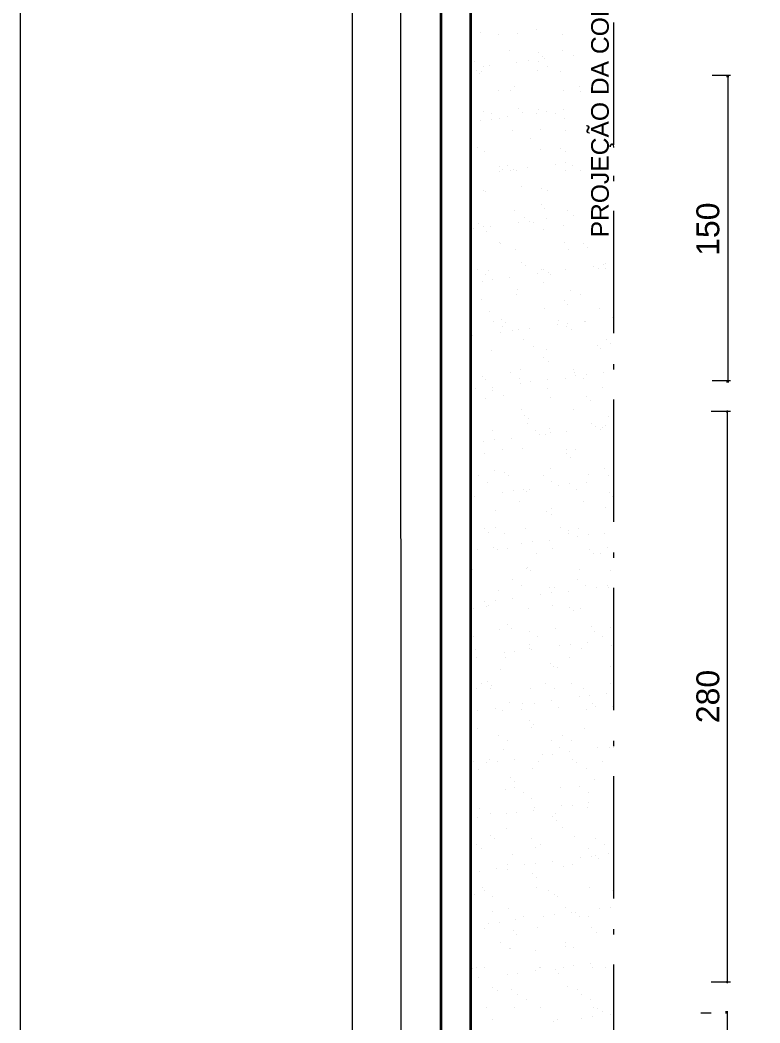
# Model space of a CAD drawing. Header units: millimetres. Extents: x 51.3 to 71.5, y 31.8 to 61.9.
# Drawn here: x 51.348 to 54.981, y 51.594 to 56.521 of the extents above; entities that cross this region are included whole.
import ezdxf

# ---------------------------------------------------------------- set-up
doc = ezdxf.new("R2010")
doc.units = ezdxf.units.MM
for name, color, linetype in [('PDF_0', 7, 'Continuous'), ('PDF_COTAS', 1, 'Continuous'), ('PDF_Parede Corte', 7, 'Continuous'), ('PDF_Paredes Vista', 7, 'Continuous'), ('PDF_Texto', 7, 'Continuous')]:
    doc.layers.add(name, color=color, linetype=linetype)
doc.layers.add('PDF_Layout', color=7, linetype='Continuous', true_color=0x767676)
doc.layers.add('PDF_Vegetação', color=7, linetype='Continuous', true_color=0x00dd37)
doc.styles.add('PDF Arial', font='arial.ttf')

msp = doc.modelspace()

# ---------------------------------------------------------------- hatches: boundary and pattern name
at = {"layer": 'PDF_0', "transparency": 33554559}
for points in [[(54.8285, 56.2531), (54.8155, 56.2531), (54.8155, 56.2401), (54.8285, 56.2401)], [(54.8155, 54.7398), (54.8285, 54.7398), (54.8285, 54.7528), (54.8155, 54.7528)], [(54.8199, 54.6058), (54.8112, 54.5972), (54.8199, 54.5885), (54.8242, 54.5928), (54.8242, 54.6015)], [(54.8199, 51.7868), (54.8242, 51.7911), (54.8242, 51.7998), (54.8199, 51.8041), (54.8112, 51.7955)], [(54.8242, 51.6528), (54.8112, 51.6528), (54.8112, 51.6398), (54.8242, 51.6398)]]:
    msp.add_hatch(color=1, dxfattribs=at).paths.add_polyline_path(points)

# ---------------------------------------------------------------- linework, layer by layer
at = {"layer": 'PDF_COTAS', "lineweight": 5}
for points in [[(53.2244, 44.4713), (53.2158, 58.0474)], [(54.8372, 56.2488), (54.7464, 56.2488)], [(54.8242, 54.7485), (54.8242, 56.2488)], [(54.8372, 54.7485), (54.7464, 54.7485)], [(54.8372, 54.5972), (54.742, 54.5972)], [(54.8199, 54.5972), (54.8199, 51.7955)], [(54.8372, 51.7955), (54.742, 51.7955)], [(54.6901, 51.6441), (54.742, 51.6441)], [(54.8199, 51.6441), (54.8199, 45.9629)]]:
    msp.add_lwpolyline(points, dxfattribs=at)
at = {"layer": 'PDF_Layout', "lineweight": 5}
for points in [[(54.2621, 56.5082), (54.2621, 55.9072)], [(54.2621, 55.7559), (54.2621, 55.7299)], [(54.2621, 55.5829), (54.2621, 54.982)], [(54.2621, 54.8306), (54.2621, 54.8047)], [(54.2621, 54.6577), (54.2621, 54.0567)], [(54.2621, 53.9054), (54.2621, 53.8794)], [(54.2621, 53.7324), (54.2621, 53.1315)], [(54.2621, 52.9801), (54.2621, 52.9542)], [(54.2621, 52.8072), (54.2621, 52.2062)], [(54.2621, 52.0549), (54.2621, 52.0289)], [(54.2621, 51.8819), (54.2621, 51.281)]]:
    msp.add_lwpolyline(points, dxfattribs=at)
at = {"layer": 'PDF_Parede Corte', "lineweight": 35}
msp.add_lwpolyline([(70.1513, 58.0474), (53.4147, 58.0474), (53.4147, 44.4713), (53.5617, 44.4713), (53.5617, 57.8961), (65.1965, 57.8961), (65.1965, 57.1481), (65.3435, 57.1481), (65.3435, 57.8961), (68.3441, 57.8961), (68.3441, 57.2086), (68.4954, 57.2086), (68.4954, 57.8961), (70, 57.8961), (70, 54.8955), (69.252, 54.8955), (69.252, 54.7485), (70, 54.7485), (70, 39.5813), (69.5028, 39.5813), (69.5028, 39.43), (70.1513, 39.43), (70.1513, 58.0474), (70.1513, 39.43)], dxfattribs=at)
at = {"layer": 'PDF_Paredes Vista', "lineweight": 5}
msp.add_lwpolyline([(51.348, 31.7772), (71.509, 31.7772), (71.509, 61.8954), (51.348, 61.8954)], close=True, dxfattribs=at)
msp.add_lwpolyline([(70.8388, 32.3522), (70.8388, 61.3074), (52.978, 61.3074), (52.978, 32.3522), (71.509, 32.3522)], dxfattribs=at)
at = {"layer": 'PDF_Vegetação', "lineweight": 35}
for points in [[(53.6092, 56.4606), (53.6092, 56.4606)], [(53.8816, 56.4736), (53.8816, 56.4736)], [(53.6957, 56.4477), (53.6957, 56.4477)], [(53.7908, 56.4563), (53.7908, 56.4563)], [(54.0113, 56.4477), (54.0113, 56.4477)], [(53.7519, 56.3698), (53.7519, 56.3698)], [(53.8946, 56.3612), (53.8946, 56.3612)], [(54.0113, 56.3698), (54.0113, 56.3698)], [(53.579, 56.3179), (53.579, 56.3179)], [(53.7865, 56.3136), (53.7865, 56.3136)], [(53.8427, 56.3223), (53.8427, 56.3223)], [(53.8946, 56.3179), (53.8946, 56.3179)], [(53.9119, 56.3439), (53.9119, 56.3439)], [(53.9249, 56.3309), (53.9249, 56.3309)], [(54.0632, 56.3482), (54.0632, 56.3482)], [(53.566, 56.2834), (53.566, 56.2834)], [(53.5876, 56.2747), (53.5876, 56.2747)], [(53.6136, 56.2661), (53.6136, 56.2661)], [(53.6222, 56.292), (53.6222, 56.292)], [(53.6525, 56.2963), (53.6525, 56.2963)], [(53.8903, 56.2747), (53.8903, 56.2747)], [(53.9378, 56.292), (53.9378, 56.292)], [(54.0027, 56.2661), (54.0027, 56.2661)], [(53.6049, 56.2574), (53.6049, 56.2574)], [(53.6957, 56.1753), (53.6957, 56.1753)], [(53.7563, 56.1753), (53.7563, 56.1753)], [(53.7779, 56.1926), (53.7779, 56.1926)], [(54.0157, 56.1753), (54.0157, 56.1753)], [(54.0935, 56.1926), (54.0935, 56.1926)], [(54.1021, 56.1709), (54.1021, 56.1709)], [(53.6222, 56.0715), (53.6222, 56.0715)], [(53.6611, 56.0629), (53.6611, 56.0629)], [(53.7952, 56.0845), (53.7952, 56.0845)], [(53.8168, 56.0672), (53.8168, 56.0672)], [(53.8816, 56.0629), (53.8816, 56.0629)], [(53.8946, 56.0802), (53.8946, 56.0802)], [(53.9335, 56.0715), (53.9335, 56.0715)], [(53.9768, 56.0629), (53.9768, 56.0629)], [(54.0157, 56.0802), (54.0157, 56.0802)], [(53.6092, 56.0283), (53.6092, 56.0283)], [(53.6611, 56.0326), (53.6611, 56.0326)], [(53.7044, 56.0369), (53.7044, 56.0369)], [(53.7433, 56.0456), (53.7433, 56.0456)], [(54.02, 56.0369), (54.02, 56.0369)], [(53.7649, 55.9807), (53.7649, 55.9807)], [(53.9033, 55.985), (53.9033, 55.985)], [(54.0243, 55.9807), (54.0243, 55.9807)], [(53.8557, 55.9375), (53.8557, 55.9375)], [(53.5963, 55.8942), (53.5963, 55.8942)], [(53.6265, 55.8769), (53.6265, 55.8769)], [(53.9033, 55.8856), (53.9033, 55.8856)], [(54.0027, 55.8899), (54.0027, 55.8899)], [(54.0243, 55.8769), (54.0243, 55.8769)], [(54.0286, 55.8207), (54.0286, 55.8207)], [(53.7, 55.8034), (53.7, 55.8034)], [(53.7044, 55.7775), (53.7044, 55.7775)], [(53.7173, 55.7861), (53.7173, 55.7861)], [(53.7433, 55.8078), (53.7433, 55.8078)], [(53.7563, 55.7818), (53.7563, 55.7818)], [(53.7692, 55.7861), (53.7692, 55.7861)], [(53.7865, 55.7818), (53.7865, 55.7818)], [(53.8384, 55.7948), (53.8384, 55.7948)], [(53.9768, 55.8121), (53.9768, 55.8121)], [(54.0286, 55.7818), (54.0286, 55.7818)], [(54.0589, 55.8078), (54.0589, 55.8078)], [(54.1021, 55.7818), (54.1021, 55.7818)], [(53.566, 55.7559), (53.566, 55.7559)], [(53.6222, 55.6824), (53.6222, 55.6824)], [(53.6352, 55.6781), (53.6352, 55.6781)], [(53.8081, 55.704), (53.8081, 55.704)], [(53.9076, 55.691), (53.9076, 55.691)], [(53.9378, 55.6824), (53.9378, 55.6824)], [(53.7779, 55.5873), (53.7779, 55.5873)], [(53.9076, 55.6132), (53.9076, 55.6132)], [(53.9249, 55.5959), (53.9249, 55.5959)], [(54.0373, 55.5873), (54.0373, 55.5873)], [(53.6006, 55.5224), (53.6006, 55.5224)], [(53.7952, 55.5267), (53.7952, 55.5267)], [(53.8254, 55.5527), (53.8254, 55.5527)], [(53.847, 55.5311), (53.847, 55.5311)], [(53.8687, 55.5267), (53.8687, 55.5267)], [(53.9335, 55.544), (53.9335, 55.544)], [(54.0675, 55.5613), (54.0675, 55.5613)], [(53.5747, 55.4965), (53.5747, 55.4965)], [(53.6222, 55.5051), (53.6222, 55.5051)], [(53.6395, 55.4835), (53.6395, 55.4835)], [(53.6568, 55.5051), (53.6568, 55.5051)], [(53.9162, 55.4921), (53.9162, 55.4921)], [(54.0157, 55.5138), (54.0157, 55.5138)], [(53.7044, 55.4273), (53.7044, 55.4273)], [(53.7087, 55.423), (53.7087, 55.423)], [(54.02, 55.4273), (54.02, 55.4273)], [(54.1151, 55.423), (54.1151, 55.423)], [(53.7822, 55.3927), (53.7822, 55.3927)], [(54.0416, 55.3927), (54.0416, 55.3927)], [(54.1324, 55.4057), (54.1324, 55.4057)], [(53.8125, 55.3322), (53.8125, 55.3322)], [(54.2232, 55.3235), (54.2232, 55.3235)], [(53.592, 55.2976), (53.592, 55.2976)], [(53.6482, 55.2889), (53.6482, 55.2889)], [(53.8298, 55.3149), (53.8298, 55.3149)], [(53.8903, 55.276), (53.8903, 55.276)], [(53.9076, 55.2976), (53.9076, 55.2976)], [(53.9205, 55.2976), (53.9205, 55.2976)], [(53.9422, 55.2803), (53.9422, 55.2803)], [(54.0243, 55.2933), (54.0243, 55.2933)], [(54.1627, 55.3106), (54.1627, 55.3106)], [(54.1886, 55.3019), (54.1886, 55.3019)], [(54.2146, 55.3192), (54.2146, 55.3192)], [(54.2232, 55.3019), (54.2232, 55.3019)], [(53.6179, 55.237), (53.6179, 55.237)], [(53.6352, 55.2716), (53.6352, 55.2716)], [(53.6698, 55.2457), (53.6698, 55.2457)], [(53.7519, 55.2543), (53.7519, 55.2543)], [(53.9162, 55.2327), (53.9162, 55.2327)], [(53.9508, 55.2716), (53.9508, 55.2716)], [(53.7908, 55.1981), (53.7908, 55.1981)], [(54.0503, 55.1938), (54.0503, 55.1938)], [(53.6136, 55.1463), (53.6136, 55.1463)], [(53.7865, 55.1722), (53.7865, 55.1722)], [(54.02, 55.1419), (54.02, 55.1419)], [(54.1021, 55.1722), (54.1021, 55.1722)], [(53.6525, 55.09), (53.6525, 55.09)], [(53.9249, 55.103), (53.9249, 55.103)], [(54.0373, 55.1246), (54.0373, 55.1246)], [(54.1929, 55.103), (54.1929, 55.103)], [(53.6741, 55.0425), (53.6741, 55.0425)], [(53.713, 55.0511), (53.713, 55.0511)], [(53.7303, 55.0338), (53.7303, 55.0338)], [(53.9897, 55.0468), (53.9897, 55.0468)], [(54.0373, 55.0295), (54.0373, 55.0295)], [(54.1194, 55.0425), (54.1194, 55.0425)], [(54.1238, 55.0425), (54.1238, 55.0425)], [(54.2578, 55.0598), (54.2578, 55.0598)], [(53.7087, 54.9863), (53.7087, 54.9863)], [(53.7173, 55.0165), (53.7173, 55.0165)], [(53.7649, 54.9949), (53.7649, 54.9949)], [(53.7952, 54.9993), (53.7952, 54.9993)], [(53.847, 55.0036), (53.847, 55.0036)], [(53.9854, 55.0252), (53.9854, 55.0252)], [(54.033, 55.0165), (54.033, 55.0165)], [(54.0546, 54.9993), (54.0546, 54.9993)], [(53.5703, 54.969), (53.5703, 54.969)], [(53.8211, 54.9517), (53.8211, 54.9517)], [(54.2275, 54.9517), (54.2275, 54.9517)], [(54.2448, 54.9344), (54.2448, 54.9344)], [(53.6611, 54.8955), (53.6611, 54.8955)], [(53.8687, 54.9171), (53.8687, 54.9171)], [(53.9335, 54.9041), (53.9335, 54.9041)], [(54.1843, 54.9214), (54.1843, 54.9214)], [(54.1973, 54.9085), (54.1973, 54.9085)], [(53.9205, 54.8609), (53.9205, 54.8609)], [(53.9422, 54.8436), (53.9422, 54.8436)], [(53.7563, 54.7917), (53.7563, 54.7917)], [(53.8038, 54.8047), (53.8038, 54.8047)], [(54.0632, 54.8047), (54.0632, 54.8047)], [(54.0719, 54.7917), (54.0719, 54.7917)], [(54.2146, 54.7917), (54.2146, 54.7917)], [(53.6179, 54.7701), (53.6179, 54.7701)], [(53.6352, 54.7528), (53.6352, 54.7528)], [(53.7995, 54.7615), (53.7995, 54.7615)], [(53.8038, 54.7355), (53.8038, 54.7355)], [(53.8557, 54.7442), (53.8557, 54.7442)], [(53.9378, 54.7528), (53.9378, 54.7528)], [(54.0286, 54.7615), (54.0286, 54.7615)], [(54.0762, 54.7744), (54.0762, 54.7744)], [(54.1151, 54.7615), (54.1151, 54.7615)], [(54.1281, 54.7787), (54.1281, 54.7787)], [(53.5833, 54.7096), (53.5833, 54.7096)], [(53.6655, 54.7182), (53.6655, 54.7182)], [(53.6655, 54.7009), (53.6655, 54.7009)], [(53.9378, 54.7096), (53.9378, 54.7096)], [(54.2059, 54.7139), (54.2059, 54.7139)], [(53.6352, 54.662), (53.6352, 54.662)], [(53.7217, 54.675), (53.7217, 54.675)], [(53.9508, 54.6663), (53.9508, 54.6663)], [(54.1281, 54.6707), (54.1281, 54.6707)], [(54.1497, 54.6534), (54.1497, 54.6534)], [(53.8081, 54.6101), (53.8081, 54.6101)], [(54.0675, 54.6101), (54.0675, 54.6101)], [(53.8254, 54.5799), (53.8254, 54.5799)], [(53.8384, 54.5366), (53.8384, 54.5366)], [(53.8427, 54.5626), (53.8427, 54.5626)], [(54.154, 54.5366), (54.154, 54.5366)], [(54.2362, 54.5712), (54.2362, 54.5712)], [(53.6698, 54.5064), (53.6698, 54.5064)], [(53.8773, 54.5064), (53.8773, 54.5064)], [(53.9465, 54.515), (53.9465, 54.515)], [(53.9508, 54.4934), (53.9508, 54.4934)], [(54.033, 54.502), (54.033, 54.502)], [(54.1713, 54.5237), (54.1713, 54.5237)], [(54.1973, 54.5107), (54.1973, 54.5107)], [(54.2102, 54.5193), (54.2102, 54.5193)], [(54.2232, 54.528), (54.2232, 54.528)], [(53.6222, 54.4502), (53.6222, 54.4502)], [(53.6784, 54.4588), (53.6784, 54.4588)], [(53.7606, 54.4674), (53.7606, 54.4674)], [(53.8989, 54.4847), (53.8989, 54.4847)], [(53.9292, 54.4847), (53.9292, 54.4847)], [(53.6265, 54.3939), (53.6265, 54.3939)], [(53.7173, 54.4112), (53.7173, 54.4112)], [(53.8168, 54.4156), (53.8168, 54.4156)], [(54.033, 54.4112), (54.033, 54.4112)], [(54.033, 54.3896), (54.033, 54.3896)], [(54.0762, 54.4112), (54.0762, 54.4112)], [(54.0503, 54.3723), (54.0503, 54.3723)], [(53.6784, 54.3075), (53.6784, 54.3075)], [(53.726, 54.2988), (53.726, 54.2988)], [(53.9508, 54.3204), (53.9508, 54.3204)], [(54.1411, 54.2902), (54.1411, 54.2902)], [(54.2189, 54.3204), (54.2189, 54.3204)], [(53.6006, 54.2815), (53.6006, 54.2815)], [(53.6438, 54.2513), (53.6438, 54.2513)], [(53.7476, 54.2815), (53.7476, 54.2815)], [(53.9205, 54.2815), (53.9205, 54.2815)], [(53.9595, 54.2556), (53.9595, 54.2556)], [(54.0459, 54.2426), (54.0459, 54.2426)], [(54.1281, 54.2513), (54.1281, 54.2513)], [(54.2362, 54.2815), (54.2362, 54.2815)], [(53.7173, 54.1994), (53.7173, 54.1994)], [(53.7692, 54.208), (53.7692, 54.208)], [(53.8211, 54.2167), (53.8211, 54.2167)], [(53.8341, 54.2037), (53.8341, 54.2037)], [(53.8514, 54.2167), (53.8514, 54.2167)], [(53.9897, 54.234), (53.9897, 54.234)], [(54.0805, 54.2167), (54.0805, 54.2167)], [(54.2405, 54.1994), (54.2405, 54.1994)], [(53.579, 54.1821), (53.579, 54.1821)], [(53.7995, 54.1561), (53.7995, 54.1561)], [(54.1151, 54.1561), (54.1151, 54.1561)], [(54.2578, 54.1821), (54.2578, 54.1821)], [(53.6827, 54.1129), (53.6827, 54.1129)], [(53.9335, 54.1086), (53.9335, 54.1086)], [(53.9595, 54.1216), (53.9595, 54.1216)], [(54.2232, 54.1259), (54.2232, 54.1259)], [(53.9551, 54.0913), (53.9551, 54.0913)], [(53.6309, 54.0221), (53.6309, 54.0221)], [(53.6482, 54.0048), (53.6482, 54.0048)], [(53.6827, 54.0264), (53.6827, 54.0264)], [(53.726, 54.0005), (53.726, 54.0005)], [(53.8298, 54.0221), (53.8298, 54.0221)], [(54.0027, 54.0264), (54.0027, 54.0264)], [(54.0416, 54.0135), (54.0416, 54.0135)], [(54.0416, 54.0005), (54.0416, 54.0005)], [(54.0892, 54.0221), (54.0892, 54.0221)], [(54.2189, 54.0005), (54.2189, 54.0005)], [(53.8125, 53.9486), (53.8125, 53.9486)], [(53.8643, 53.9573), (53.8643, 53.9573)], [(53.9465, 53.9659), (53.9465, 53.9659)], [(54.0848, 53.9832), (54.0848, 53.9832)], [(54.1367, 53.9919), (54.1367, 53.9919)], [(53.566, 53.9011), (53.566, 53.9011)], [(53.592, 53.9184), (53.592, 53.9184)], [(53.6741, 53.9313), (53.6741, 53.9313)], [(53.6914, 53.9184), (53.6914, 53.9184)], [(53.739, 53.9227), (53.739, 53.9227)], [(53.8816, 53.9011), (53.8816, 53.9011)], [(53.9638, 53.927), (53.9638, 53.927)], [(54.1454, 53.9184), (54.1454, 53.9184)], [(54.1627, 53.9011), (54.1627, 53.9011)], [(54.1973, 53.9011), (54.1973, 53.9011)], [(54.2318, 53.9313), (54.2318, 53.9313)], [(53.5703, 53.8232), (53.5703, 53.8232)], [(53.8341, 53.8276), (53.8341, 53.8276)], [(53.8384, 53.8319), (53.8384, 53.8319)], [(53.8557, 53.8146), (53.8557, 53.8146)], [(54.0935, 53.8232), (54.0935, 53.8232)], [(54.2491, 53.8189), (54.2491, 53.8189)], [(53.7649, 53.7713), (53.7649, 53.7713)], [(54.0848, 53.7713), (54.0848, 53.7713)], [(53.6957, 53.7195), (53.6957, 53.7195)], [(53.8081, 53.7454), (53.8081, 53.7454)], [(53.9033, 53.6978), (53.9033, 53.6978)], [(53.9465, 53.7324), (53.9465, 53.7324)], [(53.9595, 53.7065), (53.9595, 53.7065)], [(53.9724, 53.7324), (53.9724, 53.7324)], [(54.0416, 53.7151), (54.0416, 53.7151)], [(54.1238, 53.7454), (54.1238, 53.7454)], [(54.18, 53.7324), (54.18, 53.7324)], [(54.2318, 53.7411), (54.2318, 53.7411)], [(54.2362, 53.7324), (54.2362, 53.7324)], [(53.6309, 53.6633), (53.6309, 53.6633)], [(53.6827, 53.6676), (53.6827, 53.6676)], [(53.7649, 53.6806), (53.7649, 53.6806)], [(53.5747, 53.6287), (53.5747, 53.6287)], [(53.6395, 53.6416), (53.6395, 53.6416)], [(53.6482, 53.646), (53.6482, 53.646)], [(53.8427, 53.6287), (53.8427, 53.6287)], [(53.9638, 53.646), (53.9638, 53.646)], [(54.0459, 53.6373), (54.0459, 53.6373)], [(54.0632, 53.62), (54.0632, 53.62)], [(54.1021, 53.6287), (54.1021, 53.6287)], [(53.739, 53.5508), (53.739, 53.5508)], [(53.7044, 53.5249), (53.7044, 53.5249)], [(53.7606, 53.5336), (53.7606, 53.5336)], [(53.847, 53.5163), (53.847, 53.5163)], [(53.9768, 53.5336), (53.9768, 53.5336)], [(54.154, 53.5422), (54.154, 53.5422)], [(54.167, 53.5163), (54.167, 53.5163)], [(54.2448, 53.5379), (54.2448, 53.5379)], [(53.5747, 53.4903), (53.5747, 53.4903)], [(53.847, 53.4514), (53.847, 53.4514)], [(53.8903, 53.4903), (53.8903, 53.4903)], [(54.0503, 53.4557), (54.0503, 53.4557)], [(54.1324, 53.4644), (54.1324, 53.4644)], [(54.2059, 53.4903), (54.2059, 53.4903)], [(53.5833, 53.4298), (53.5833, 53.4298)], [(53.726, 53.4125), (53.726, 53.4125)], [(53.7779, 53.4168), (53.7779, 53.4168)], [(53.847, 53.4341), (53.847, 53.4341)], [(53.86, 53.4298), (53.86, 53.4298)], [(53.9984, 53.4471), (53.9984, 53.4471)], [(54.1065, 53.4341), (54.1065, 53.4341)], [(54.2535, 53.4471), (54.2535, 53.4471)], [(53.5876, 53.3909), (53.5876, 53.3909)], [(53.7303, 53.3909), (53.7303, 53.3909)], [(53.9508, 53.3606), (53.9508, 53.3606)], [(54.0459, 53.3909), (54.0459, 53.3909)], [(53.7087, 53.3303), (53.7087, 53.3303)], [(53.9681, 53.3433), (53.9681, 53.3433)], [(53.9854, 53.339), (53.9854, 53.339)], [(54.2491, 53.3433), (54.2491, 53.3433)], [(53.6136, 53.2612), (53.6136, 53.2612)], [(53.6438, 53.2698), (53.6438, 53.2698)], [(53.9292, 53.2612), (53.9292, 53.2612)], [(54.0546, 53.2612), (54.0546, 53.2612)], [(54.2448, 53.2612), (54.2448, 53.2612)], [(53.5876, 53.2352), (53.5876, 53.2352)], [(53.6568, 53.2352), (53.6568, 53.2352)], [(53.6611, 53.2525), (53.6611, 53.2525)], [(53.8557, 53.2395), (53.8557, 53.2395)], [(53.9724, 53.2352), (53.9724, 53.2352)], [(54.1151, 53.2395), (54.1151, 53.2395)], [(54.1454, 53.205), (54.1454, 53.205)], [(54.2275, 53.2136), (54.2275, 53.2136)], [(53.7519, 53.1704), (53.7519, 53.1704)], [(53.8168, 53.1617), (53.8168, 53.1617)], [(53.873, 53.166), (53.873, 53.166)], [(53.9551, 53.179), (53.9551, 53.179)], [(54.0935, 53.1963), (54.0935, 53.1963)], [(54.1583, 53.166), (54.1583, 53.166)], [(53.5963, 53.1315), (53.5963, 53.1315)], [(53.6827, 53.1401), (53.6827, 53.1401)], [(53.7173, 53.1315), (53.7173, 53.1315)], [(53.8125, 53.1358), (53.8125, 53.1358)], [(53.9897, 53.1444), (53.9897, 53.1444)], [(54.1281, 53.1358), (54.1281, 53.1358)], [(54.1756, 53.1488), (54.1756, 53.1488)], [(54.2578, 53.1488), (54.2578, 53.1488)], [(53.8514, 53.0796), (53.8514, 53.0796)], [(53.8687, 53.0623), (53.8687, 53.0623)], [(53.592, 53.0407), (53.592, 53.0407)], [(53.86, 53.045), (53.86, 53.045)], [(54.1194, 53.0407), (54.1194, 53.0407)], [(53.566, 52.9715), (53.566, 52.9715)], [(53.6957, 53.0061), (53.6957, 53.0061)], [(53.739, 52.9801), (53.739, 52.9801)], [(53.9595, 52.9801), (53.9595, 52.9801)], [(54.0113, 53.0061), (54.0113, 53.0061)], [(54.0546, 52.9801), (54.0546, 52.9801)], [(53.7217, 52.9369), (53.7217, 52.9369)], [(53.9119, 52.911), (53.9119, 52.911)], [(53.9638, 52.9153), (53.9638, 52.9153)], [(53.9984, 52.9455), (53.9984, 52.9455)], [(54.0459, 52.9282), (54.0459, 52.9282)], [(54.1843, 52.9455), (54.1843, 52.9455)], [(54.2405, 52.9499), (54.2405, 52.9499)], [(54.2621, 52.9499), (54.2621, 52.9499)], [(53.5747, 52.8807), (53.5747, 52.8807)], [(53.6395, 52.872), (53.6395, 52.872)], [(53.6525, 52.8893), (53.6525, 52.8893)], [(53.6914, 52.8807), (53.6914, 52.8807)], [(53.7735, 52.8893), (53.7735, 52.8893)], [(53.8946, 52.8807), (53.8946, 52.8807)], [(54.0589, 52.8893), (54.0589, 52.8893)], [(54.0805, 52.872), (54.0805, 52.872)], [(54.2102, 52.8807), (54.2102, 52.8807)], [(53.6006, 52.8418), (53.6006, 52.8418)], [(53.8643, 52.8461), (53.8643, 52.8461)], [(54.1281, 52.8461), (54.1281, 52.8461)], [(53.7563, 52.7985), (53.7563, 52.7985)], [(53.7735, 52.7812), (53.7735, 52.7812)], [(54.167, 52.7899), (54.167, 52.7899)], [(53.7303, 52.7423), (53.7303, 52.7423)], [(53.7779, 52.751), (53.7779, 52.751)], [(53.8211, 52.725), (53.8211, 52.725)], [(54.0027, 52.751), (54.0027, 52.751)], [(54.0935, 52.7553), (54.0935, 52.7553)], [(54.1367, 52.725), (54.1367, 52.725)], [(53.86, 52.6991), (53.86, 52.6991)], [(54.0589, 52.6645), (54.0589, 52.6645)], [(54.1411, 52.6775), (54.1411, 52.6775)], [(53.6049, 52.6472), (53.6049, 52.6472)], [(53.6568, 52.6256), (53.6568, 52.6256)], [(53.7346, 52.6213), (53.7346, 52.6213)], [(53.7865, 52.6299), (53.7865, 52.6299)], [(53.8687, 52.6386), (53.8687, 52.6386)], [(53.873, 52.6515), (53.873, 52.6515)], [(53.9768, 52.6256), (53.9768, 52.6256)], [(54.007, 52.6602), (54.007, 52.6602)], [(54.1324, 52.6515), (54.1324, 52.6515)], [(53.5963, 52.604), (53.5963, 52.604)], [(53.9638, 52.6083), (53.9638, 52.6083)], [(53.9811, 52.591), (53.9811, 52.591)], [(53.6568, 52.5175), (53.6568, 52.5175)], [(53.7346, 52.5478), (53.7346, 52.5478)], [(54.0113, 52.5564), (54.0113, 52.5564)], [(53.5876, 52.4699), (53.5876, 52.4699)], [(53.6784, 52.5002), (53.6784, 52.5002)], [(53.86, 52.5002), (53.86, 52.5002)], [(53.9033, 52.4699), (53.9033, 52.4699)], [(54.0719, 52.5089), (54.0719, 52.5089)], [(54.1756, 52.5002), (54.1756, 52.5002)], [(54.2189, 52.4699), (54.2189, 52.4699)], [(53.6136, 52.4527), (53.6136, 52.4527)], [(53.7649, 52.4224), (53.7649, 52.4224)], [(53.8773, 52.457), (53.8773, 52.457)], [(54.1411, 52.4527), (54.1411, 52.4527)], [(54.1713, 52.4181), (54.1713, 52.4181)], [(54.2362, 52.4267), (54.2362, 52.4267)], [(53.739, 52.3705), (53.739, 52.3705)], [(53.8254, 52.3705), (53.8254, 52.3705)], [(53.8773, 52.3792), (53.8773, 52.3792)], [(53.9638, 52.3878), (53.9638, 52.3878)], [(54.0589, 52.3748), (54.0589, 52.3748)], [(54.0978, 52.4094), (54.0978, 52.4094)], [(54.154, 52.4137), (54.154, 52.4137)], [(54.1886, 52.4008), (54.1886, 52.4008)], [(53.6049, 52.3402), (53.6049, 52.3402)], [(53.6871, 52.3532), (53.6871, 52.3532)], [(53.7433, 52.3489), (53.7433, 52.3489)], [(53.8643, 52.3273), (53.8643, 52.3273)], [(54.0157, 52.3619), (54.0157, 52.3619)], [(53.886, 52.31), (53.886, 52.31)], [(53.579, 52.2235), (53.579, 52.2235)], [(53.6179, 52.2581), (53.6179, 52.2581)], [(53.6265, 52.2451), (53.6265, 52.2451)], [(53.886, 52.2581), (53.886, 52.2581)], [(53.9422, 52.2451), (53.9422, 52.2451)], [(53.9724, 52.2278), (53.9724, 52.2278)], [(54.1454, 52.2581), (54.1454, 52.2581)], [(54.2578, 52.2451), (54.2578, 52.2451)], [(53.6698, 52.2149), (53.6698, 52.2149)], [(53.9854, 52.2149), (53.9854, 52.2149)], [(53.6655, 52.1414), (53.6655, 52.1414)], [(53.7476, 52.1543), (53.7476, 52.1543)], [(53.9724, 52.1284), (53.9724, 52.1284)], [(54.0243, 52.163), (54.0243, 52.163)], [(54.0546, 52.137), (54.0546, 52.137)], [(54.0762, 52.137), (54.0762, 52.137)], [(54.1929, 52.1586), (54.1929, 52.1586)], [(54.2448, 52.163), (54.2448, 52.163)], [(53.6482, 52.0851), (53.6482, 52.0851)], [(53.7, 52.0895), (53.7, 52.0895)], [(53.7822, 52.1024), (53.7822, 52.1024)], [(53.8211, 52.1197), (53.8211, 52.1197)], [(53.9205, 52.1197), (53.9205, 52.1197)], [(54.0935, 52.1197), (54.0935, 52.1197)], [(54.1411, 52.1197), (54.1411, 52.1197)], [(53.6265, 52.0592), (53.6265, 52.0592)], [(53.7692, 52.0462), (53.7692, 52.0462)], [(53.7865, 52.0289), (53.7865, 52.0289)], [(53.8903, 52.0635), (53.8903, 52.0635)], [(54.154, 52.0635), (54.154, 52.0635)], [(54.18, 52.0376), (54.18, 52.0376)], [(53.7087, 51.99), (53.7087, 51.99)], [(54.0243, 51.99), (54.0243, 51.99)], [(53.7519, 51.9598), (53.7519, 51.9598)], [(53.7563, 51.9598), (53.7563, 51.9598)], [(53.8773, 51.9511), (53.8773, 51.9511)], [(54.0286, 51.9684), (54.0286, 51.9684)], [(54.0675, 51.9641), (54.0675, 51.9641)], [(54.0675, 51.8776), (54.0675, 51.8776)], [(54.1497, 51.8863), (54.1497, 51.8863)], [(53.5703, 51.8603), (53.5703, 51.8603)], [(53.5876, 51.8646), (53.5876, 51.8646)], [(53.6309, 51.8646), (53.6309, 51.8646)], [(53.739, 51.8344), (53.739, 51.8344)], [(53.7908, 51.8387), (53.7908, 51.8387)], [(53.8773, 51.8517), (53.8773, 51.8517)], [(53.8989, 51.869), (53.8989, 51.869)], [(53.9033, 51.8646), (53.9033, 51.8646)], [(53.9768, 51.856), (53.9768, 51.856)], [(53.994, 51.8387), (53.994, 51.8387)], [(54.0157, 51.869), (54.0157, 51.869)], [(54.1583, 51.8646), (54.1583, 51.8646)], [(54.2232, 51.8646), (54.2232, 51.8646)], [(53.6006, 51.8171), (53.6006, 51.8171)], [(53.6698, 51.7695), (53.6698, 51.7695)], [(53.6914, 51.7522), (53.6914, 51.7522)], [(53.7606, 51.7609), (53.7606, 51.7609)], [(53.7908, 51.7349), (53.7908, 51.7349)], [(54.0373, 51.7738), (54.0373, 51.7738)], [(54.0848, 51.7566), (54.0848, 51.7566)], [(54.1065, 51.7349), (54.1065, 51.7349)], [(53.8341, 51.709), (53.8341, 51.709)], [(54.1497, 51.709), (54.1497, 51.709)], [(53.6395, 51.6701), (53.6395, 51.6701)], [(53.7779, 51.6701), (53.7779, 51.6701)], [(53.9033, 51.6701), (53.9033, 51.6701)], [(54.1627, 51.6701), (54.1627, 51.6701)], [(54.1843, 51.6658), (54.1843, 51.6658)], [(54.2059, 51.6485), (54.2059, 51.6485)], [(54.2448, 51.6355), (54.2448, 51.6355)], [(53.6698, 51.6095), (53.6698, 51.6095)], [(53.9681, 51.6009), (53.9681, 51.6009)], [(53.9854, 51.6095), (53.9854, 51.6095)], [(54.1065, 51.6182), (54.1065, 51.6182)], [(54.1583, 51.6268), (54.1583, 51.6268)]]:
    msp.add_lwpolyline(points, dxfattribs=at)

# ---------------------------------------------------------------- texts
at = {"layer": 'PDF_Texto', "color": 8, "true_color": 0x767676, "insert": (54.2654, 55.4532), "char_height": 0.086577, "attachment_point": 7, "rotation": 90, "style": 'PDF Arial'}
msp.add_mtext('PROJEÇÃO DA COBERTURA', dxfattribs=at)
at = {"layer": 'PDF_Texto', "char_height": 0.11253, "attachment_point": 7, "rotation": 90, "style": 'PDF Arial'}
for s, insert in [('150', (54.7829, 55.3624)), ('280', (54.7829, 53.0666))]:
    msp.add_mtext(s, dxfattribs=dict(at, insert=insert))

doc.saveas('drawing.dxf')
